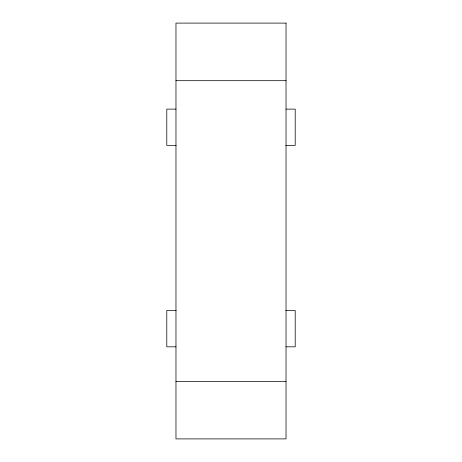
<?xml version="1.0" encoding="UTF-8"?>
<svg xmlns="http://www.w3.org/2000/svg" width="462" height="462" viewBox="0 0 462 462"><rect width="100%" height="100%" fill="white"/><g stroke="black" fill="none" stroke-linecap="round" stroke-linejoin="round"><path stroke-width="0.69" d="M175.97 80.683L286.03 80.683M175.97 109.113L166.794 109.113L166.794 145.391L176.149 145.391M286.03 109.113L295.206 109.113L295.206 145.391L285.851 145.391M176.149 310.493L166.794 310.493L166.794 346.818L175.97 346.818M285.851 310.493L295.206 310.493L295.206 346.818L286.03 346.818M175.97 381.41L286.03 381.41M286.03 23.1L175.97 23.1L175.97 438.9L286.03 438.9L286.03 23.1"/></g></svg>
